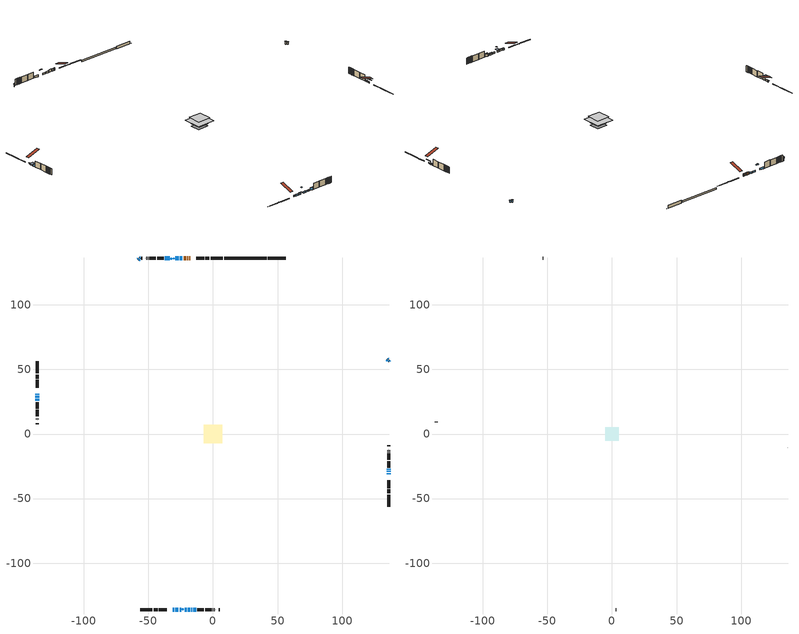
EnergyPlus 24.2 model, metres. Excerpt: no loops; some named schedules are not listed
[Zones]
conditioned space
 floor outside (Floor1 construction): -1.27,-1.27 -1.27,1.27 1.27,1.27 1.27,-1.27 z1.53
 floor adiabatic (Floor3 construction): -4.13,-4.13 -4.13,4.13 4.13,4.13 4.13,-4.13 z1.53
 floor adiabatic (AdiabaticFloorConstruction): -7.31,-7.31 -7.31,7.31 7.31,7.31 7.31,-7.31 z3.97
 floor foundation (Slab1 construction): -3.16,-3.16 -3.16,3.16 3.16,3.16 3.16,-3.16 z-0.76
 floor foundation (Slab2 construction): -4.39,-3.88 -4.39,3.88 4.39,3.88 4.39,-3.88 z-0.3
 wall outside (RimJoist1 construction): 7.64,136.25 -1.84,136.25 / -56.44,-136.25 -46.95,-136.25 / -136.25,56.44 -136.25,46.95 / 136.25,-56.44 136.25,-46.95 z1.53:1.83
 wall outside (RimJoist2 construction): -2.77,136.25 -5.91,136.25 / -46.03,-136.25 -42.89,-136.25 / -136.25,46.03 -136.25,42.89 / 136.25,-46.03 136.25,-42.89 z1.53:1.83
 wall outside (RimJoist3 construction): -6.84,136.25 -13.15,136.25 / -41.96,-136.25 -35.65,-136.25 / -136.25,41.96 -136.25,35.65 / 136.25,-41.96 136.25,-35.65 z1.53:1.83
 wall outside (AdiabaticWallConstruction 1): -17.72,136.25 -18.23,136.25 / -19.15,136.25 -19.97,136.25 / -20.89,136.25 -22.72,136.25 z1.53:3.56
 wall outside (AdiabaticWallConstruction): -136.25,31.08 -136.25,30.57 z1.53:2.35; -23.65,136.25 -25.55,136.25 / -26.48,136.25 -29.23,136.25 / -29.23,-136.25 -26.79,-136.25 / -25.87,-136.25 -24.65,-136.25 / -136.25,29.64 -136.25,28.11 / 136.25,-29.39 136.25,-28.47 / -21.93,-136.25 -20.4,-136.25 / -33.62,136.25 -37.28,136.25 / 136.25,-27.54 136.25,-26.97 z1.53:2.75; 136.25,56.44 135.93,56.76 / -56.44,136.25 -56.76,135.93 z1.53:3.06; 135.27,57.42 134.73,57.96 / -57.42,135.27 -57.96,134.73 z1.53:3.36; -31.08,-136.25 -30.16,-136.25 / 136.25,-31.08 136.25,-30.31 / -19.47,-136.25 -17.64,-136.25 / -16.72,-136.25 -16.1,-136.25 z1.53:2.45; -136.25,27.19 -136.25,25.66 z1.53:3.56; -15.18,-136.25 -13.04,-136.25 z1.53:3.51
 wall outside (Wall1 construction): -38.21,136.25 -43.26,136.25 / -12.11,-136.25 -7.06,-136.25 / -136.25,24.73 -136.25,19.68 / 136.25,-26.04 136.25,-20.99 z1.53:6.41
 wall outside (Wall2 construction): -44.19,136.25 -49.34,136.25 / -6.13,-136.25 -0.99,-136.25 / -136.25,18.75 -136.25,13.61 / 136.25,-20.06 136.25,-14.91 z1.53:6.41
 wall outside (Wall3 construction): -50.26,136.25 -50.38,136.25 / -0.06,-136.25 0.06,-136.25 / -136.25,12.68 -136.25,12.56 / 136.25,-13.99 136.25,-13.87 z1.53:6.41
 wall outside (Wall4 construction): -51.31,136.25 -51.5,136.25 / 0.98,-136.25 1.18,-136.25 / -136.25,11.63 -136.25,11.44 / 136.25,-12.94 136.25,-12.75 z1.53:6.41
 wall outside (Wall5 construction): -52.43,136.25 -52.48,136.25 / 2.1,-136.25 2.16,-136.25 / -136.25,10.51 -136.25,10.46 / 136.25,-11.82 136.25,-11.77 z1.53:6.41
 wall outside (Wall7 construction): -54.64,136.25 -55.51,136.25 / 4.32,-136.25 5.19,-136.25 / -136.25,8.3 -136.25,7.43 / 136.25,-9.61 136.25,-8.74 z1.53:6.41
 wall foundation (FoundationWall1 construction): 42.57,136.25,-0.76 42.57,136.25,1.53 55.05,136.25,1.53 55.05,136.25,-0.61 56.44,136.25,-0.61 56.44,136.25,-0.76
 wall foundation (FoundationWall2 construction): 41.64,136.25 8.57,136.25 z-0.3:0.9
 window (WindowConstruction 17): -136.25,31.08 -136.25,30.57 z1.53:2.34
 window (WindowConstruction 6): -23.65,136.25 -25.55,136.25 z1.53:2.75
 window (WindowConstruction 7): -26.48,136.25 -29.23,136.25 z1.53:2.75
 window (WindowConstruction 8): 136.25,56.44 135.93,56.76 z1.53:3.05
 window (WindowConstruction 9): 135.27,57.42 134.73,57.96 z1.53:3.36
 window (WindowConstruction 10): -56.44,136.25 -56.76,135.93 z1.53:3.05
 window (WindowConstruction 11): -57.42,135.27 -57.96,134.73 z1.53:3.36
 window (WindowConstruction 12): -31.08,-136.25 -30.16,-136.25 z1.53:2.44
 window (WindowConstruction 13): -29.23,-136.25 -26.79,-136.25 z1.53:2.75
 window (WindowConstruction): 136.25,-31.08 136.25,-30.31 z1.53:2.44
 window (WindowConstruction 14): -25.87,-136.25 -24.65,-136.25 z1.53:2.75
 window (WindowConstruction 15): -136.25,29.64 -136.25,28.11 z1.53:2.75
 window (WindowConstruction 16): -136.25,27.19 -136.25,25.66 z1.53:3.56
 window (WindowConstruction 18): 136.25,-29.39 136.25,-28.47 z1.53:2.75
 window (WindowConstruction 19): -21.93,-136.25 -20.4,-136.25 z1.53:2.75
 window (WindowConstruction 1): -33.62,136.25 -37.28,136.25 z1.53:2.75
 window (WindowConstruction 2): -19.47,-136.25 -17.64,-136.25 z1.53:2.44
 window (WindowConstruction 3): -16.72,-136.25 -16.11,-136.25 z1.53:2.44
 window (WindowConstruction 4): -15.18,-136.25 -13.04,-136.25 z1.53:3.51
 window (WindowConstruction 5): 136.25,-27.54 136.25,-26.97 z1.53:2.75
 door (Door): -17.72,136.25 -18.23,136.25 z1.53:3.56
 door (Door 1): -19.16,136.25 -19.96,136.25 z1.53:3.56
 door (Door 2): -20.89,136.25 -22.72,136.25 z1.53:3.56
 ceiling adiabatic (AdiabaticFloorConstruction): 7.31,-7.31 7.31,7.31 -7.31,7.31 -7.31,-7.31 z3.97
 roof outside (AdiabaticRoofConstruction): -22.85,-136.26,6.41 -22.85,-135.43,6.68 -23.72,-135.43,6.68 -23.72,-136.26,6.41; -30.9,136.26,6.41 -30.9,135.54,6.64 -30.15,135.54,6.64 -30.15,136.26,6.41; -32.69,136.26,6.41 -32.69,135.43,6.68 -31.83,135.43,6.68 -31.83,136.26,6.41
 skylight (SkylightConstruction): -22.86,-136.25,6.41 -22.86,-135.44,6.68 -23.72,-135.44,6.68 -23.72,-136.25,6.41
 skylight (SkylightConstruction 1): -30.9,136.25,6.41 -30.9,135.55,6.64 -30.16,135.55,6.64 -30.16,136.25,6.41
 skylight (SkylightConstruction 2): -32.69,136.25,6.41 -32.69,135.44,6.68 -31.83,135.44,6.68 -31.83,136.25,6.41
attic - vented
 floor to conditioned space (Floor2 construction Reversed): -5.29,-5.29 -5.29,5.29 5.29,5.29 5.29,-5.29 z6.41
 wall outside (Wall6 construction): -53.41,136.25 -53.71,136.25 / 3.09,-136.25 3.39,-136.25 / -136.25,9.53 -136.25,9.23 / 136.25,-10.84 136.25,-10.54 z1.53:6.41
 roof outside (Roof1 construction): -16.79,136.25,6.41 -16.79,125.95,9.84 -14.08,125.95,9.84 -14.08,136.25,6.41; -32.01,-136.25,6.41 -32.01,-125.95,9.84 -34.72,-125.95,9.84 -34.72,-136.25,6.41; -136.25,32.01,6.41 -125.95,32.01,9.84 -125.95,34.72,9.84 -136.25,34.72,6.41; 136.25,-32.01,6.41 125.95,-32.01,9.84 125.95,-34.72,9.84 136.25,-34.72,6.41
shading: -136.25,30.27 -136.25,31.38 -136.71,31.38 -136.71,30.27 z2.64; 135.72,56.97 136.47,56.23 136.68,56.44 135.93,57.18 z3.35; 134.52,58.17 135.49,57.21 135.7,57.42 134.73,58.38 z3.66; -56.97,135.72 -56.23,136.47 -56.44,136.68 -57.18,135.93 z3.35; -58.17,134.52 -57.21,135.49 -57.42,135.7 -58.38,134.73 z3.66; -29.86,-136.25 -31.38,-136.25 -31.38,-136.71 -29.86,-136.71 z2.74; -26.5,-136.25 -29.53,-136.25 -29.53,-136.71 -26.5,-136.71 z3.05; 136.25,-28.49 136.25,-32.91 136.71,-32.91 136.71,-28.49 z4.27; -24.04,-136.25 -26.48,-136.25 -26.48,-138.08 -24.04,-138.08 z3.36; -136.25,25.05 -136.25,27.79 -139.31,27.79 -139.31,25.05 z4.17; -17.35,-136.25 -19.77,-136.25 -19.77,-136.71 -17.35,-136.71 z2.74; -15.81,-136.25 -17.01,-136.25 -17.01,-136.71 -15.81,-136.71 z2.74; -12.74,-136.25 -15.48,-136.25 -15.48,-136.71 -12.74,-136.71 z3.81
[Building]
Building 1: Terrain=Suburbs
[Site:Location]
Vancouver Intl AP_BC: Latitude {deg}=49.19; Longitude {deg}=-123.18; Time Zone {hr}=-8; Elevation {m}=4; Keep Site Location Information=Yes
[Site:GroundTemperature:Shallow]
8.06451, 6.96315, 6.87495, 7.3976, 9.49575, 11.5841, 13.3946, 14.5416, 14.639, 13.7062, 11.9418, 9.91751
[Site:WaterMainsTemperature]
Calculation Method=Schedule; Temperature Schedule=mains temperature schedule
[Material] Roughness=Rough; Thermal Absorptance=0.9
Name | Thickness {m} | Conductivity {W/m-K} | Density {kg/m3} | Specific Heat {J/kg-K} | Solar Absorptance | Visible Absorptance
asphalt or fiberglass shingles | 0.00635 | 0.162714 | 1121.4 | 1465.45 | 0.4 | 0.4
asphalt or fiberglass shingles 1 | 0.00635 | 0.162714 | 1121.4 | 1465.45 | 0.7 | 0.7
ceiling loosefill ins | 0.254 | 0.0480833 | 16.02 | 1046.75 | 0.7 | 0.7
ceiling stud and cavity | 0.1397 | 0.14941 | 65.682 | 1177.47 | 0.7 | 0.7
concrete 4.0 in. | 0.1016 | 1.803125 | 2242.8 | 837.4 | 0.7 | 0.7
concrete 8.0 in. | 0.2032 | 1.803125 | 2242.8 | 837.4 | 0.7 | 0.7
door material | 0.04445 | 0.0451087 | 512.64 | 1214.23 | 0.7 | 0.7
door material 1 | 0.04445 | 0.188738 | 512.64 | 1214.23 | 0.7 | 0.7
exterior vertical ins | 0.0421978 | 0.029427 | 32.04 | 1214.23 | 0.7 | 0.7
exterior vertical ins 1 | 0.00139922 | 0.029427 | 32.04 | 1214.23 | 0.7 | 0.7
floor covering | 0.0127 | 0.0433444 | 54.468 | 1339.84 | 0.6 | 0.6
floor covering 1 | 0.0127 | 9.015625 | 54.468 | 1339.84 | 0.6 | 0.6
floor rigid ins | 0.051816 | 0.029427 | 32.04 | 1214.23 | 0.7 | 0.7
floor rigid ins 1; roof rigid ins; wall rigid ins | 0.512978 | 0.029427 | 32.04 | 1214.23 | 0.7 | 0.7
floor stud and cavity | 0.1397 | 0.089627 | 92.3553 | 1139.71 | 0.7 | 0.7
floor stud and cavity 1 | 0.0889 | 0.233522 | 50.32683 | 1063.81 | 0.7 | 0.7
floor stud and cavity 2 | 0.1397 | 1.75129 | 37.0049 | 1207.88 | 0.7 | 0.7
furniture material conditioned space 1 | 0.1524 | 0.115458 | 640.8 | 1214.23 | 0.6 | 0.6
gypsum board | 0.0127 | 0.160291 | 801 | 837.4 | 0.6 | 0.6
gypsum board 1 | 0.00254 | 0.160291 | 801 | 837.4 | 0.6 | 0.6
gypsum board 2 | 0.0127 | 0.160291 | 801 | 837.4 | 0.7 | 0.7
osb sheathing 0.5 in. | 0.0127 | 0.115458 | 512.64 | 1214.23 | 0.7 | 0.7
osb sheathing 0.75 in. | 0.01905 | 0.115458 | 512.64 | 1214.23 | 0.7 | 0.7
osb sheathing 2.0 in. | 0.0508 | 0.115458 | 512.64 | 1214.23 | 0.7 | 0.7
rim joist stud and cavity | 0.0508 | 0.0292424 | 125.044 | 1163.47 | 0.6 | 0.6
roof stud and cavity | 0.18415 | 1.78685 | 37.0049 | 1207.88 | 0.6 | 0.6
wall stud and cavity | 0.1397 | 0.0943382 | 139.0536 | 1170.24 | 0.7 | 0.7
wall stud and cavity 1 | 0.1397 | 0.0953587 | 139.0536 | 1170.24 | 0.7 | 0.7
wall stud and cavity 2 | 0.1397 | 0.12021 | 139.0536 | 1170.24 | 0.7 | 0.7
wall stud and cavity 3 | 0.1397 | 0.111431 | 139.0536 | 1170.24 | 0.7 | 0.7
wall stud and cavity 4 | 0.1397 | 0.14373 | 139.0536 | 1170.24 | 0.7 | 0.7
wall stud and cavity 5 | 0.0889 | 6.9971 | 50.32683 | 1063.81 | 0.6 | 0.6
wall stud and cavity 6 | 0.0889 | 0.49837 | 6.31874 | 1174.65 | 0.7 | 0.7
wall stud and cavity 7 | 0.0889 | 0.380278 | 52.3479 | 1209.89 | 0.7 | 0.7
wall stud and cavity 8 | 0.0889 | 0.391764 | 83.0341 | 1211.67 | 0.7 | 0.7
wood siding | 0.0254 | 0.102417 | 544.68 | 1172.36 | 0.4 | 0.4
wood siding 1 | 0.00254 | 0.102417 | 544.68 | 1172.36 | 0.4 | 0.4
wood siding 2; wood siding 3; wood siding 4 | 0.0254 | 0.102417 | 544.68 | 1172.36 | 0.7 | 0.7
[WindowMaterial:SimpleGlazingSystem]
Name | U-Factor {W/m2-K} | Solar Heat Gain Coefficient
SkylightMaterial | 3.47049 | 0.6933
SkylightMaterial 1 | 3.56112 | 0.6862
WindowMaterial | 4.681511 | 0.65
WindowMaterial 1 | 4.44815 | 0.67
WindowMaterial 10 | 3.96665 | 0.7
WindowMaterial 11 | 4.619053 | 0.66
WindowMaterial 12 | 4.32891 | 0.68
WindowMaterial 13 | 4.43054 | 0.64
WindowMaterial 14 | 5.33051 | 0.62
WindowMaterial 15 | 4.80302 | 0.65
WindowMaterial 2 | 4.33459 | 0.67
WindowMaterial 3 | 4.92339 | 0.64
WindowMaterial 4 | 4.13756 | 0.69
WindowMaterial 5 | 3.83719 | 0.68
WindowMaterial 6 | 3.67196 | 0.7
WindowMaterial 7 | 5.04263 | 0.63
WindowMaterial 8 | 4.28632 | 0.68
WindowMaterial 9 | 4.51855 | 0.66
[Construction]
AdiabaticFloorConstruction: floor stud and cavity 2, floor rigid ins 1, osb sheathing 0.75 in., floor covering
AdiabaticRoofConstruction: asphalt or fiberglass shingles 1, roof rigid ins, osb sheathing 0.75 in., roof stud and cavity
AdiabaticWallConstruction: wood siding 3, wall rigid ins, wall stud and cavity 7, gypsum board
AdiabaticWallConstruction 1: wood siding 4, wall rigid ins, wall stud and cavity 7, gypsum board
Door; Door 1: door material
Door 2: door material 1
Floor1 construction: floor stud and cavity, floor rigid ins, osb sheathing 0.75 in., floor covering
Floor2 construction Reversed: gypsum board, ceiling stud and cavity, ceiling loosefill ins
Floor3 construction: floor stud and cavity 1, floor covering 1
FoundationWall1 construction; FoundationWall2 construction: concrete 8.0 in., gypsum board 2
furniture construction conditioned space 1: furniture material conditioned space 1
PartitionWallConstruction: gypsum board, wall stud and cavity 8, gypsum board
RimJoist1 construction; RimJoist2 construction; RimJoist3 construction: wood siding 2, osb sheathing 2.0 in., rim joist stud and cavity
Roof1 construction: asphalt or fiberglass shingles
SkylightConstruction; SkylightConstruction 2: SkylightMaterial
SkylightConstruction 1: SkylightMaterial 1
Slab1 construction; Slab2 construction: concrete 4.0 in.
Wall1 construction: wood siding, osb sheathing 0.5 in., wall stud and cavity, gypsum board
Wall2 construction: wood siding, osb sheathing 0.5 in., wall stud and cavity 1, gypsum board
Wall3 construction: wood siding, osb sheathing 0.5 in., wall stud and cavity 2, gypsum board
Wall4 construction: wood siding, osb sheathing 0.5 in., wall stud and cavity 3, gypsum board
Wall5 construction: wood siding, osb sheathing 0.5 in., wall stud and cavity 4, gypsum board
Wall6 construction: wood siding 1, wall stud and cavity 5
Wall7 construction: wood siding 1, wall stud and cavity 6, gypsum board 1
WindowConstruction; WindowConstruction 5: WindowMaterial
WindowConstruction 1; WindowConstruction 14: WindowMaterial 1
WindowConstruction 10; WindowConstruction 8: WindowMaterial 7
WindowConstruction 11; WindowConstruction 9: WindowMaterial 8
WindowConstruction 12: WindowMaterial 9
WindowConstruction 13: WindowMaterial 10
WindowConstruction 15: WindowMaterial 11
WindowConstruction 16: WindowMaterial 12
WindowConstruction 17: WindowMaterial 13
WindowConstruction 18: WindowMaterial 14
WindowConstruction 19: WindowMaterial 15
WindowConstruction 2: WindowMaterial 2
WindowConstruction 3: WindowMaterial 3
WindowConstruction 4: WindowMaterial 4
WindowConstruction 6: WindowMaterial 5
WindowConstruction 7: WindowMaterial 6
[Zone] Multiplier=1; Part of Total Floor Area=Yes
Name | Volume {m3}
attic - vented | 64.0248
conditioned space | 778
[Space]
Name | Zone | Volume {m3}
attic - vented 1 | attic - vented | 64.0248
conditioned space 1 | conditioned space | 778
[ZoneInfiltration:EffectiveLeakageArea]
infil attic - vented 1: Zone or Space=attic - vented 1; Schedule=Always On Discrete; Effective Air Leakage Area {cm2}=4626.46; Stack Coefficient=0.00057796; Wind Coefficient=1.62431e-05
[ZoneMixing]
whole house fan mix: Zone or Space=attic - vented; Schedule=Always On Continuous; Design Flow Rate Calculation Method=Flow/Zone; Design Flow Rate {m3/s}=0; Source Zone or Space=conditioned space
[SurfaceProperty:ExposedFoundationPerimeter] Exposed Perimeter Calculation Method=TotalExposedPerimeter
Name | Total Exposed Perimeter {m}
Slab1 | 13.868
Slab2 | 33.071
[InternalMass] Zone or ZoneList=conditioned space; Space or SpaceList=conditioned space 1
Name | Construction | Surface Area {m2}
furniture mass conditioned space 1 | furniture construction conditioned space 1 | 158.668
partition wall mass | PartitionWallConstruction | 328.571
[Lights]
interior lighting: Zone or ZoneList or Space or SpaceList=conditioned space 1; Schedule=interior lighting schedule; Design Level Calculation Method=LightingLevel; Lighting Level {W}=343.2; Return Air Fraction=0; Fraction Radiant=0.6; Fraction Visible=0.2; Fraction Replaceable=1
[People]
occupants: Zone or ZoneList or Space or SpaceList=conditioned space 1; Number of People Schedule=occupants schedule; Number of People Calculation Method=People; Number of People=3; Fraction Radiant=0.314171; Sensible Heat Fraction=0.56303; Activity Level Schedule=occupants activity schedule; Carbon Dioxide Generation Rate {m3/s-W}=0; Enable ASHRAE 55 Comfort Warnings=No; Mean Radiant Temperature Calculation Type=EnclosureAveraged
[ElectricEquipment] Zone or ZoneList or Space or SpaceList=conditioned space 1; Design Level Calculation Method=EquipmentLevel
Name | Schedule | Design Level {W} | Fraction Latent | Fraction Radiant | Fraction Lost
clothes dryer | clothes dryer schedule | 140.772 | 0.015 | 0.081 | 0.85
clothes washer | clothes washer schedule | 32.1985 | 0.03 | 0.162 | 0.7
cooking range | cooking range schedule | 215.147 | 0.08 | 0.432 | 0.2
dishwasher | dishwasher schedule | 66.8632 | 0.3 | 0.18 | 0.4
fridge | fridge schedule | 72.9452 | 0 | 0.6 | 0
mech vent bath fan 0 | mech vent bath fan 0 schedule | 25.1 | 0 | 0 | 1
mech vent bath fan 1 | mech vent bath fan 1 schedule | 25.1 | 0 | 0 | 1
mech vent house fan | mech vent house fan schedule | 0 | 0 | 0 | 1
mech vent house fan cfis | mech vent house fan cfis schedule | 0 | 0 | 0 | 0
mech vent range fan 0 | mech vent range fan 0 schedule | 57 | 0 | 0 | 1
misc plug loads | misc plug loads schedule | 494.7 | 0.045 | 0.513 | 0.1
whole house fan | Always On Discrete | 0 | 0 | 0 | 1
[OtherEquipment] Zone or ZoneList or Space or SpaceList=conditioned space 1; Design Level Calculation Method=EquipmentLevel
Name | Fuel Type | Schedule | Design Level {W} | Fraction Latent | Fraction Radiant | Fraction Lost
clothes dryer 1 | Electricity | clothes dryer schedule | 0 | 0.015 | 0.081 | 0.85
cooking range 1 | Electricity | cooking range schedule | 0 | 0.08 | 0.432 | 0.2
general water use latent | None | general water use schedule | 62.594 | 1 | 0 | 0
general water use sensible | None | general water use schedule | -61.6891 | 0 | 0.6 | 0
mech vent house fan latent load | None | Always On Discrete | 0 | 1 | 0 | 0
mech vent house fan sensible load | None | Always On Discrete | 0 | 0 | 0 | 0
water heater energy adjustment1 | NaturalGas | Always On Discrete | 0.01 | 0 | 0 | 1
[ZoneInfiltration:DesignFlowRate] Zone or ZoneList or Space or SpaceList=conditioned space 1; Schedule=Always On Discrete; Design Flow Rate Calculation Method=Flow/Zone; Design Flow Rate {m3/s}=0
infil flow; natural vent flow; whole house fan flow
[Foundation:Kiva] Initial Indoor Air Temperature {C}=18; Wall Depth Below Slab {m}=0.2032; Custom Block X Position 1 {m}=0.2159; Custom Block Z Position 1 {m}=0
Name | Wall Height Above Grade {m} | Custom Block Material Name 1 | Custom Block Depth 1 {m}
Foundation Kiva 1 | 1.53 | exterior vertical ins | 2.28999
Foundation Kiva 2 | 0.899983 | exterior vertical ins 1 | 1.2
[Foundation:Kiva:Settings]
Soil Conductivity {W/m-K}=0.849921; Soil Density {kg/m3}=1842.3; Soil Specific Heat {J/kg-K}=418.7; Ground Solar Absorptivity=0.9; Ground Thermal Absorptivity=0.9; Ground Surface Roughness {m}=0.03; Far-Field Width {m}=40; Deep-Ground Boundary Condition=ZeroFlux; Deep-Ground Depth {m}=40; Minimum Cell Dimension {m}=0.2; Maximum Cell Growth Coefficient=3; Simulation Timestep=Timestep
[Exterior:Lights]
exterior lighting: Schedule=exterior lighting schedule; Design Level {W}=75.6
[Schedule:Constant]
Name | Hourly Value
Always On Continuous; mech vent house fan schedule; mech vent house fan cfis schedule; Always On Discrete | 1
occupants activity schedule | 117.228
fridge schedule | 0
[Schedule:Week:Daily]
interior lighting schedule Week Rule - Jan1-Jan27: interior lighting schedule day, interior lighting schedule day, interior lighting schedule day, interior lighting schedule day, interior lighting schedule day, interior lighting schedule day, interior lighting schedule day, interior lighting schedule default day, interior lighting schedule default day, interior lighting schedule default day, interior lighting schedule default day, interior lighting schedule default day
interior lighting schedule Week Rule - Jan28-Feb3: interior lighting schedule day, interior lighting schedule day, interior lighting schedule day, interior lighting schedule day, interior lighting schedule day 1, interior lighting schedule day 1, interior lighting schedule day 1, interior lighting schedule default day, interior lighting schedule default day, interior lighting schedule default day, interior lighting schedule default day, interior lighting schedule default day
interior lighting schedule Week Rule - Feb4-Feb24: interior lighting schedule day 1, interior lighting schedule day 1, interior lighting schedule day 1, interior lighting schedule day 1, interior lighting schedule day 1, interior lighting schedule day 1, interior lighting schedule day 1, interior lighting schedule default day, interior lighting schedule default day, interior lighting schedule default day, interior lighting schedule default day, interior lighting schedule default day
interior lighting schedule Week Rule - Feb25-Mar3: interior lighting schedule day 1, interior lighting schedule day 1, interior lighting schedule day 1, interior lighting schedule day 1, interior lighting schedule day 2, interior lighting schedule day 2, interior lighting schedule day 2, interior lighting schedule default day, interior lighting schedule default day, interior lighting schedule default day, interior lighting schedule default day, interior lighting schedule default day
interior lighting schedule Week Rule - Mar4-Mar31: interior lighting schedule day 2, interior lighting schedule day 2, interior lighting schedule day 2, interior lighting schedule day 2, interior lighting schedule day 2, interior lighting schedule day 2, interior lighting schedule day 2, interior lighting schedule default day, interior lighting schedule default day, interior lighting schedule default day, interior lighting schedule default day, interior lighting schedule default day
interior lighting schedule Week Rule - Apr1-Apr28: interior lighting schedule day 3, interior lighting schedule day 3, interior lighting schedule day 3, interior lighting schedule day 3, interior lighting schedule day 3, interior lighting schedule day 3, interior lighting schedule day 3, interior lighting schedule default day, interior lighting schedule default day, interior lighting schedule default day, interior lighting schedule default day, interior lighting schedule default day
interior lighting schedule Week Rule - Apr29-May5: interior lighting schedule day 3, interior lighting schedule day 3, interior lighting schedule day 4, interior lighting schedule day 4, interior lighting schedule day 4, interior lighting schedule day 4, interior lighting schedule day 4, interior lighting schedule default day, interior lighting schedule default day, interior lighting schedule default day, interior lighting schedule default day, interior lighting schedule default day
interior lighting schedule Week Rule - May6-May26: interior lighting schedule day 4, interior lighting schedule day 4, interior lighting schedule day 4, interior lighting schedule day 4, interior lighting schedule day 4, interior lighting schedule day 4, interior lighting schedule day 4, interior lighting schedule default day, interior lighting schedule default day, interior lighting schedule default day, interior lighting schedule default day, interior lighting schedule default day
interior lighting schedule Week Rule - May27-Jun2: interior lighting schedule day 4, interior lighting schedule day 4, interior lighting schedule day 4, interior lighting schedule day 4, interior lighting schedule day 4, interior lighting schedule day 5, interior lighting schedule day 5, interior lighting schedule default day, interior lighting schedule default day, interior lighting schedule default day, interior lighting schedule default day, interior lighting schedule default day
interior lighting schedule Week Rule - Jun3-Jun30: interior lighting schedule day 5, interior lighting schedule day 5, interior lighting schedule day 5, interior lighting schedule day 5, interior lighting schedule day 5, interior lighting schedule day 5, interior lighting schedule day 5, interior lighting schedule default day, interior lighting schedule default day, interior lighting schedule default day, interior lighting schedule default day, interior lighting schedule default day
interior lighting schedule Week Rule - Jul1-Jul28: interior lighting schedule day 6, interior lighting schedule day 6, interior lighting schedule day 6, interior lighting schedule day 6, interior lighting schedule day 6, interior lighting schedule day 6, interior lighting schedule day 6, interior lighting schedule default day, interior lighting schedule default day, interior lighting schedule default day, interior lighting schedule default day, interior lighting schedule default day
interior lighting schedule Week Rule - Jul29-Aug4: interior lighting schedule day 6, interior lighting schedule day 6, interior lighting schedule day 6, interior lighting schedule day 7, interior lighting schedule day 7, interior lighting schedule day 7, interior lighting schedule day 7, interior lighting schedule default day, interior lighting schedule default day, interior lighting schedule default day, interior lighting schedule default day, interior lighting schedule default day
interior lighting schedule Week Rule - Aug5-Aug25: interior lighting schedule day 7, interior lighting schedule day 7, interior lighting schedule day 7, interior lighting schedule day 7, interior lighting schedule day 7, interior lighting schedule day 7, interior lighting schedule day 7, interior lighting schedule default day, interior lighting schedule default day, interior lighting schedule default day, interior lighting schedule default day, interior lighting schedule default day
interior lighting schedule Week Rule - Aug26-Sep1: interior lighting schedule day 7, interior lighting schedule day 7, interior lighting schedule day 7, interior lighting schedule day 7, interior lighting schedule day 7, interior lighting schedule day 7, interior lighting schedule day 8, interior lighting schedule default day, interior lighting schedule default day, interior lighting schedule default day, interior lighting schedule default day, interior lighting schedule default day
interior lighting schedule Week Rule - Sep2-Sep29: interior lighting schedule day 8, interior lighting schedule day 8, interior lighting schedule day 8, interior lighting schedule day 8, interior lighting schedule day 8, interior lighting schedule day 8, interior lighting schedule day 8, interior lighting schedule default day, interior lighting schedule default day, interior lighting schedule default day, interior lighting schedule default day, interior lighting schedule default day
interior lighting schedule Week Rule - Sep30-Oct6: interior lighting schedule day 8, interior lighting schedule day 9, interior lighting schedule day 9, interior lighting schedule day 9, interior lighting schedule day 9, interior lighting schedule day 9, interior lighting schedule day 9, interior lighting schedule default day, interior lighting schedule default day, interior lighting schedule default day, interior lighting schedule default day, interior lighting schedule default day
interior lighting schedule Week Rule - Oct7-Oct27: interior lighting schedule day 9, interior lighting schedule day 9, interior lighting schedule day 9, interior lighting schedule day 9, interior lighting schedule day 9, interior lighting schedule day 9, interior lighting schedule day 9, interior lighting schedule default day, interior lighting schedule default day, interior lighting schedule default day, interior lighting schedule default day, interior lighting schedule default day
interior lighting schedule Week Rule - Oct28-Nov3: interior lighting schedule day 9, interior lighting schedule day 9, interior lighting schedule day 9, interior lighting schedule day 9, interior lighting schedule day 10, interior lighting schedule day 10, interior lighting schedule day 10, interior lighting schedule default day, interior lighting schedule default day, interior lighting schedule default day, interior lighting schedule default day, interior lighting schedule default day
interior lighting schedule Week Rule - Nov4-Nov24: interior lighting schedule day 10, interior lighting schedule day 10, interior lighting schedule day 10, interior lighting schedule day 10, interior lighting schedule day 10, interior lighting schedule day 10, interior lighting schedule day 10, interior lighting schedule default day, interior lighting schedule default day, interior lighting schedule default day, interior lighting schedule default day, interior lighting schedule default day
interior lighting schedule Week Rule - Nov25-Dec1: interior lighting schedule day 10, interior lighting schedule day 10, interior lighting schedule day 10, interior lighting schedule day 10, interior lighting schedule day 10, interior lighting schedule day 10, interior lighting schedule day 11, interior lighting schedule default day, interior lighting schedule default day, interior lighting schedule default day, interior lighting schedule default day, interior lighting schedule default day
interior lighting schedule Week Rule - Dec2-Dec31: interior lighting schedule day 11, interior lighting schedule day 11, interior lighting schedule day 11, interior lighting schedule day 11, interior lighting schedule day 11, interior lighting schedule day 11, interior lighting schedule day 11, interior lighting schedule default day, interior lighting schedule default day, interior lighting schedule default day, interior lighting schedule default day, interior lighting schedule default day
occupants schedule Week Rule - Jan1-Dec31: occupants schedule day, occupants schedule day, occupants schedule day, occupants schedule day, occupants schedule day, occupants schedule day, occupants schedule day, occupants schedule default day, occupants schedule default day, occupants schedule default day, occupants schedule default day, occupants schedule default day
clothes dryer schedule Week Rule - Jan1-Dec31: clothes dryer schedule day, clothes dryer schedule day, clothes dryer schedule day, clothes dryer schedule day, clothes dryer schedule day, clothes dryer schedule day, clothes dryer schedule day, clothes dryer schedule default day, clothes dryer schedule default day, clothes dryer schedule default day, clothes dryer schedule default day, clothes dryer schedule default day
clothes washer schedule Week Rule - Jan1-Dec31: clothes washer schedule day, clothes washer schedule day, clothes washer schedule day, clothes washer schedule day, clothes washer schedule day, clothes washer schedule day, clothes washer schedule day, clothes washer schedule default day, clothes washer schedule default day, clothes washer schedule default day, clothes washer schedule default day, clothes washer schedule default day
cooking range schedule Week Rule - Jan1-Dec31: cooking range schedule day, cooking range schedule day, cooking range schedule day, cooking range schedule day, cooking range schedule day, cooking range schedule day, cooking range schedule day, cooking range schedule default day, cooking range schedule default day, cooking range schedule default day, cooking range schedule default day, cooking range schedule default day
dishwasher schedule Week Rule - Jan1-Dec31: dishwasher schedule day, dishwasher schedule day, dishwasher schedule day, dishwasher schedule day, dishwasher schedule day, dishwasher schedule day, dishwasher schedule day, dishwasher schedule default day, dishwasher schedule default day, dishwasher schedule default day, dishwasher schedule default day, dishwasher schedule default day
mech vent bath fan 0 schedule Week Rule - Jan1-Dec31: mech vent bath fan 0 schedule day, mech vent bath fan 0 schedule day, mech vent bath fan 0 schedule day, mech vent bath fan 0 schedule day, mech vent bath fan 0 schedule day, mech vent bath fan 0 schedule day, mech vent bath fan 0 schedule day, mech vent bath fan 0 schedule default day, mech vent bath fan 0 schedule default day, mech vent bath fan 0 schedule default day, mech vent bath fan 0 schedule default day, mech vent bath fan 0 schedule default day
mech vent bath fan 1 schedule Week Rule - Jan1-Dec31: mech vent bath fan 1 schedule day, mech vent bath fan 1 schedule day, mech vent bath fan 1 schedule day, mech vent bath fan 1 schedule day, mech vent bath fan 1 schedule day, mech vent bath fan 1 schedule day, mech vent bath fan 1 schedule day, mech vent bath fan 1 schedule default day, mech vent bath fan 1 schedule default day, mech vent bath fan 1 schedule default day, mech vent bath fan 1 schedule default day, mech vent bath fan 1 schedule default day
mech vent range fan 0 schedule Week Rule - Jan1-Dec31: mech vent range fan 0 schedule day, mech vent range fan 0 schedule day, mech vent range fan 0 schedule day, mech vent range fan 0 schedule day, mech vent range fan 0 schedule day, mech vent range fan 0 schedule day, mech vent range fan 0 schedule day, mech vent range fan 0 schedule default day, mech vent range fan 0 schedule default day, mech vent range fan 0 schedule default day, mech vent range fan 0 schedule default day, mech vent range fan 0 schedule default day
[Schedule:Year]
interior lighting schedule: interior lighting schedule Week Rule - Jan1-Jan27, 1, 1, 1, 27, interior lighting schedule Week Rule - Jan28-Feb3, 1, 28, 2, 3, interior lighting schedule Week Rule - Feb4-Feb24, 2, 4, 2, 24, interior lighting schedule Week Rule - Feb25-Mar3, 2, 25, 3, 3, interior lighting schedule Week Rule - Mar4-Mar31, 3, 4, 3, 31, interior lighting schedule Week Rule - Apr1-Apr28, 4, 1, 4, 28, interior lighting schedule Week Rule - Apr29-May5, 4, 29, 5, 5, interior lighting schedule Week Rule - May6-May26, 5, 6, 5, 26, interior lighting schedule Week Rule - May27-Jun2, 5, 27, 6, 2, interior lighting schedule Week Rule - Jun3-Jun30, 6, 3, 6, 30, interior lighting schedule Week Rule - Jul1-Jul28, 7, 1, 7, 28, interior lighting schedule Week Rule - Jul29-Aug4, 7, 29, 8, 4, interior lighting schedule Week Rule - Aug5-Aug25, 8, 5, 8, 25, interior lighting schedule Week Rule - Aug26-Sep1, 8, 26, 9, 1, interior lighting schedule Week Rule - Sep2-Sep29, 9, 2, 9, 29, interior lighting schedule Week Rule - Sep30-Oct6, 9, 30, 10, 6, interior lighting schedule Week Rule - Oct7-Oct27, 10, 7, 10, 27, interior lighting schedule Week Rule - Oct28-Nov3, 10, 28, 11, 3, interior lighting schedule Week Rule - Nov4-Nov24, 11, 4, 11, 24, interior lighting schedule Week Rule - Nov25-Dec1, 11, 25, 12, 1, interior lighting schedule Week Rule - Dec2-Dec31, 12, 2, 12, 31
occupants schedule: occupants schedule Week Rule - Jan1-Dec31, 1, 1, 12, 31
clothes dryer schedule: clothes dryer schedule Week Rule - Jan1-Dec31, 1, 1, 12, 31
clothes washer schedule: clothes washer schedule Week Rule - Jan1-Dec31, 1, 1, 12, 31
cooking range schedule: cooking range schedule Week Rule - Jan1-Dec31, 1, 1, 12, 31
dishwasher schedule: dishwasher schedule Week Rule - Jan1-Dec31, 1, 1, 12, 31
mech vent bath fan 0 schedule: mech vent bath fan 0 schedule Week Rule - Jan1-Dec31, 1, 1, 12, 31
mech vent bath fan 1 schedule: mech vent bath fan 1 schedule Week Rule - Jan1-Dec31, 1, 1, 12, 31
mech vent range fan 0 schedule: mech vent range fan 0 schedule Week Rule - Jan1-Dec31, 1, 1, 12, 31
misc plug loads schedule: misc plug loads schedule Week Rule - Jan1-Dec31, 1, 1, 12, 31
general water use schedule: general water use schedule Week Rule - Jan1-Dec31, 1, 1, 12, 31
exterior lighting schedule: exterior lighting schedule Week Rule - Jan1-Jan27, 1, 1, 1, 27, exterior lighting schedule Week Rule - Jan28-Feb3, 1, 28, 2, 3, exterior lighting schedule Week Rule - Feb4-Feb24, 2, 4, 2, 24, exterior lighting schedule Week Rule - Feb25-Mar3, 2, 25, 3, 3, exterior lighting schedule Week Rule - Mar4-Mar31, 3, 4, 3, 31, exterior lighting schedule Week Rule - Apr1-Apr28, 4, 1, 4, 28, exterior lighting schedule Week Rule - Apr29-May5, 4, 29, 5, 5, exterior lighting schedule Week Rule - May6-May26, 5, 6, 5, 26, exterior lighting schedule Week Rule - May27-Jun2, 5, 27, 6, 2, exterior lighting schedule Week Rule - Jun3-Jun30, 6, 3, 6, 30, exterior lighting schedule Week Rule - Jul1-Jul28, 7, 1, 7, 28, exterior lighting schedule Week Rule - Jul29-Aug4, 7, 29, 8, 4, exterior lighting schedule Week Rule - Aug5-Aug25, 8, 5, 8, 25, exterior lighting schedule Week Rule - Aug26-Sep1, 8, 26, 9, 1, exterior lighting schedule Week Rule - Sep2-Sep29, 9, 2, 9, 29, exterior lighting schedule Week Rule - Sep30-Oct6, 9, 30, 10, 6, exterior lighting schedule Week Rule - Oct7-Oct27, 10, 7, 10, 27, exterior lighting schedule Week Rule - Oct28-Nov3, 10, 28, 11, 3, exterior lighting schedule Week Rule - Nov4-Nov24, 11, 4, 11, 24, exterior lighting schedule Week Rule - Nov25-Dec1, 11, 25, 12, 1, exterior lighting schedule Week Rule - Dec2-Dec31, 12, 2, 12, 31
[Schedule:Compact]
mains temperature schedule: Through: 01/01, For: AllDays, Until: 24:00, 11.375, Through: 01/02, For: AllDays, Until: 24:00, 11.3367, Through: 01/03, For: AllDays, Until: 24:00, 11.2994, Through: 01/04, For: AllDays, Until: 24:00, 11.2628, Through: 01/05, For: AllDays, Until: 24:00, 11.2267, Through: 01/06, For: AllDays, Until: 24:00, 11.1917, Through: 01/07, For: AllDays, Until: 24:00, 11.1578, Through: 01/08, For: AllDays, Until: 24:00, 11.1244, Through: 01/09, For: AllDays, Until: 24:00, 11.0917, Through: 01/10, For: AllDays, Until: 24:00, 11.06, Through: 01/11, For: AllDays, Until: 24:00, 11.0289, Through: 01/12, For: AllDays, Until: 24:00, 10.9989, Through: 01/13, For: AllDays, Until: 24:00, 10.97, Through: 01/14, For: AllDays, Until: 24:00, 10.9417, Through: 01/15, For: AllDays, Until: 24:00, 10.9139, Through: 01/16, For: AllDays, Until: 24:00, 10.8878, Through: 01/17, For: AllDays, Until: 24:00, 10.8622, Through: 01/18, For: AllDays, Until: 24:00, 10.8372, Through: 01/19, For: AllDays, Until: 24:00, 10.8133, Through: 01/20, For: AllDays, Until: 24:00, 10.7906, Through: 01/21, For: AllDays, Until: 24:00, 10.7683, Through: 01/22, For: AllDays, Until: 24:00, 10.7478, Through: 01/23, For: AllDays, Until: 24:00, 10.7272, Through: 01/24, For: AllDays, Until: 24:00, 10.7083, Through: 01/25, For: AllDays, Until: 24:00, 10.69, Through: 01/26, For: AllDays, Until: 24:00, 10.6728, Through: 01/27, For: AllDays, Until: 24:00, 10.6567, Through: 01/28, For: AllDays, Until: 24:00, 10.6411, Through: 01/29, For: AllDays, Until: 24:00, 10.6267, Through: 01/30, For: AllDays, Until: 24:00, 10.6133, Through: 01/31, For: AllDays, Until: 24:00, 10.6011, Through: 02/01, For: AllDays, Until: 24:00, 10.59, Through: 02/02, For: AllDays, Until: 24:00, 10.5794, Through: 02/03, For: AllDays, Until: 24:00, 10.57, Through: 02/04, For: AllDays, Until: 24:00, 10.5617, Through: 02/05, For: AllDays, Until: 24:00, 10.5539, Through: 02/06, For: AllDays, Until: 24:00, 10.5478, Through: 02/07, For: AllDays, Until: 24:00, 10.5422, Through: 02/08, For: AllDays, Until: 24:00, 10.5378, Through: 02/09, For: AllDays, Until: 24:00, 10.5339, Through: 02/10, For: AllDays, Until: 24:00, 10.5317, Through: 02/11, For: AllDays, Until: 24:00, 10.53, Through: 02/12, For: AllDays, Until: 24:00, 10.53, Through: 02/13, For: AllDays, Until: 24:00, 10.5306, Through: 02/14, For: AllDays, Until: 24:00, 10.5317, Through: 02/15, For: AllDays, Until: 24:00, 10.5344, Through: 02/16, For: AllDays, Until: 24:00, 10.5378, Through: 02/17, For: AllDays, Until: 24:00, 10.5428, Through: 02/18, For: AllDays, Until: 24:00, 10.5483, Through: 02/19, For: AllDays, Until: 24:00, 10.5544, Through: 02/20, For: AllDays, Until: 24:00, 10.5622, Through: 02/21, For: AllDays, Until: 24:00, 10.5706, Through: 02/22, For: AllDays, Until: 24:00, 10.5806, Through: 02/23, For: AllDays, Until: 24:00, 10.5911, Through: 02/24, For: AllDays, Until: 24:00, 10.6022, Through: 02/25, For: AllDays, Until: 24:00, 10.615, Through: 02/26, For: AllDays, Until: 24:00, 10.6283, Through: 02/27, For: AllDays, Until: 24:00, 10.6428, Through: 02/28, For: AllDays, Until: 24:00, 10.6583, Through: 03/01, For: AllDays, Until: 24:00, 10.6744, Through: 03/02, For: AllDays, Until: 24:00, 10.6917, Through: 03/03, For: AllDays, Until: 24:00, 10.71, Through: 03/04, For: AllDays, Until: 24:00, 10.7294, Through: 03/05, For: AllDays, Until: 24:00, 10.7494, Through: 03/06, For: AllDays, Until: 24:00, 10.7706, Through: 03/07, For: AllDays, Until: 24:00, 10.7928, Through: 03/08, For: AllDays, Until: 24:00, 10.8161, Through: 03/09, For: AllDays, Until: 24:00, 10.84, Through: 03/10, For: AllDays, Until: 24:00, 10.8644, Through: 03/11, For: AllDays, Until: 24:00, 10.8906, Through: 03/12, For: AllDays, Until: 24:00, 10.9167, Through: 03/13, For: AllDays, Until: 24:00, 10.9444, Through: 03/14, For: AllDays, Until: 24:00, 10.9728, Through: 03/15, For: AllDays, Until: 24:00, 11.0022, Through: 03/16, For: AllDays, Until: 24:00, 11.0322, Through: 03/17, For: AllDays, Until: 24:00, 11.0633, Through: 03/18, For: AllDays, Until: 24:00, 11.095, Through: 03/19, For: AllDays, Until: 24:00, 11.1278, Through: 03/20, For: AllDays, Until: 24:00, 11.1611, Through: 03/21, For: AllDays, Until: 24:00, 11.1956, Through: 03/22, For: AllDays, Until: 24:00, 11.2306, Through: 03/23, For: AllDays, Until: 24:00, 11.2667, Through: 03/24, For: AllDays, Until: 24:00, 11.3033, Through: 03/25, For: AllDays, Until: 24:00, 11.3406, Through: 03/26, For: AllDays, Until: 24:00, 11.3789, Through: 03/27, For: AllDays, Until: 24:00, 11.4178, Through: 03/28, For: AllDays, Until: 24:00, 11.4572, Through: 03/29, For: AllDays, Until: 24:00, 11.4978, Through: 03/30, For: AllDays, Until: 24:00, 11.5389, Through: 03/31, For: AllDays, Until: 24:00, 11.5811, Through: 04/01, For: AllDays, Until: 24:00, 11.6233, Through: 04/02, For: AllDays, Until: 24:00, 11.6667, Through: 04/03, For: AllDays, Until: 24:00, 11.7106, Through: 04/04, For: AllDays, Until: 24:00, 11.755, Through: 04/05, For: AllDays, Until: 24:00, 11.8006, Through: 04/06, For: AllDays, Until: 24:00, 11.8461, Through: 04/07, For: AllDays, Until: 24:00, 11.8928, Through: 04/08, For: AllDays, Until: 24:00, 11.9394, Through: 04/09, For: AllDays, Until: 24:00, 11.9872, Through: 04/10, For: AllDays, Until: 24:00, 12.0356, Through: 04/11, For: AllDays, Until: 24:00, 12.0844, Through: 04/12, For: AllDays, Until: 24:00, 12.1333, Through: 04/13, For: AllDays, Until: 24:00, 12.1833, Through: 04/14, For: AllDays, Until: 24:00, 12.2339, Through: 04/15, For: AllDays, Until: 24:00, 12.2844, Through: 04/16, For: AllDays, Until: 24:00, 12.3361, Through: 04/17, For: AllDays, Until: 24:00, 12.3878, Through: 04/18, For: AllDays, Until: 24:00, 12.44, Through: 04/19, For: AllDays, Until: 24:00, 12.4928, Through: 04/20, For: AllDays, Until: 24:00, 12.5456, Through: 04/21, For: AllDays, Until: 24:00, 12.5994, Through: 04/22, For: AllDays, Until: 24:00, 12.6533, Through: 04/23, For: AllDays, Until: 24:00, 12.7072, Through: 04/24, For: AllDays, Until: 24:00, 12.7622, Through: 04/25, For: AllDays, Until: 24:00, 12.8172, Through: 04/26, For: AllDays, Until: 24:00, 12.8722, Through: 04/27, For: AllDays, Until: 24:00, 12.9278, Through: 04/28, For: AllDays, Until: 24:00, 12.9839, Through: 04/29, For: AllDays, Until: 24:00, 13.04, Through: 04/30, For: AllDays, Until: 24:00, 13.0961, Through: 05/01, For: AllDays, Until: 24:00, 13.1533, Through: 05/02, For: AllDays, Until: 24:00, 13.21, Through: 05/03, For: AllDays, Until: 24:00, 13.2672, Through: 05/04, For: AllDays, Until: 24:00, 13.3244, Through: 05/05, For: AllDays, Until: 24:00, 13.3817, Through: 05/06, For: AllDays, Until: 24:00, 13.4394, Through: 05/07, For: AllDays, Until: 24:00, 13.4972, Through: 05/08, For: AllDays, Until: 24:00, 13.555, Through: 05/09, For: AllDays, Until: 24:00, 13.6133, Through: 05/10, For: AllDays, Until: 24:00, 13.6711, Through: 05/11, For: AllDays, Until: 24:00, 13.7294, Through: 05/12, For: AllDays, Until: 24:00, 13.7878, Through: 05/13, For: AllDays, Until: 24:00, 13.8461, Through: 05/14, For: AllDays, Until: 24:00, 13.9044, Through: 05/15, For: AllDays, Until: 24:00, 13.9628, Through: 05/16, For: AllDays, Until: 24:00, 14.0211, Through: 05/17, For: AllDays, Until: 24:00, 14.0789, Through: 05/18, For: AllDays, Until: 24:00, 14.1372, Through: 05/19, For: AllDays, Until: 24:00, 14.1956, Through: 05/20, For: AllDays, Until: 24:00, 14.2533, Through: 05/21, For: AllDays, Until: 24:00, 14.3117, Through: 05/22, For: AllDays, Until: 24:00, 14.3694, Through: 05/23, For: AllDays, Until: 24:00, 14.4272, Through: 05/24, For: AllDays, Until: 24:00, 14.4844, Through: 05/25, For: AllDays, Until: 24:00, 14.5422, Through: 05/26, For: AllDays, Until: 24:00, 14.5994, Through: 05/27, For: AllDays, Until: 24:00, 14.6561, Through: 05/28, For: AllDays, Until: 24:00, 14.7128, Through: 05/29, For: AllDays, Until: 24:00, 14.7694, Through: 05/30, For: AllDays, Until: 24:00, 14.8261, Through: 05/31, For: AllDays, Until: 24:00, 14.8817, Through: 06/01, For: AllDays, Until: 24:00, 14.9378, Through: 06/02, For: AllDays, Until: 24:00, 14.9933, Through: 06/03, For: AllDays, Until: 24:00, 15.0483, Through: 06/04, For: AllDays, Until: 24:00, 15.1028, Through: 06/05, For: AllDays, Until: 24:00, 15.1572, Through: 06/06, For: AllDays, Until: 24:00, 15.2117, Through: 06/07, For: AllDays, Until: 24:00, 15.265, Through: 06/08, For: AllDays, Until: 24:00, 15.3183, Through: 06/09, For: AllDays, Until: 24:00, 15.3711, Through: 06/10, For: AllDays, Until: 24:00, 15.4239, Through: 06/11, For: AllDays, Until: 24:00, 15.4756, Through: 06/12, For: AllDays, Until: 24:00, 15.5272, Through: 06/13, For: AllDays, Until: 24:00, 15.5783, Through: 06/14, For: AllDays, Until: 24:00, 15.6289, Through: 06/15, For: AllDays, Until: 24:00, 15.6789, Through: 06/16, For: AllDays, Until: 24:00, 15.7283, Through: 06/17, For: AllDays, Until: 24:00, 15.7772, Through: 06/18, For: AllDays, Until: 24:00, 15.8261, Through: 06/19, For: AllDays, Until: 24:00, 15.8739, Through: 06/20, For: AllDays, Until: 24:00, 15.9211, Through: 06/21, For: AllDays, Until: 24:00, 15.9678, Through: 06/22, For: AllDays, Until: 24:00, 16.0139, Through: 06/23, For: AllDays, Until: 24:00, 16.0594, Through: 06/24, For: AllDays, Until: 24:00, 16.1044, Through: 06/25, For: AllDays, Until: 24:00, 16.1483, Through: 06/26, For: AllDays, Until: 24:00, 16.1922, Through: 06/27, For: AllDays, Until: 24:00, 16.235, Through: 06/28, For: AllDays, Until: 24:00, 16.2772, Through: 06/29, For: AllDays, Until: 24:00, 16.3183, Through: 06/30, For: AllDays, Until: 24:00, 16.3594, Through: 07/01, For: AllDays, Until: 24:00, 16.3994, Through: 07/02, For: AllDays, Until: 24:00, 16.4389, Through: 07/03, For: AllDays, Until: 24:00, 16.4772, Through: 07/04, For: AllDays, Until: 24:00, 16.515, Through: 07/05, For: AllDays, Until: 24:00, 16.5522, Through: 07/06, For: AllDays, Until: 24:00, 16.5883, Through: 07/07, For: AllDays, Until: 24:00, 16.6239, Through: 07/08, For: AllDays, Until: 24:00, 16.6583, Through: 07/09, For: AllDays, Until: 24:00, 16.6922, Through: 07/10, For: AllDays, Until: 24:00, 16.7256, Through: 07/11, For: AllDays, Until: 24:00, 16.7578, Through: 07/12, For: AllDays, Until: 24:00, 16.7889, Through: 07/13, For: AllDays, Until: 24:00, 16.8194, Through: 07/14, For: AllDays, Until: 24:00, 16.8489, Through: 07/15, For: AllDays, Until: 24:00, 16.8778, Through: 07/16, For: AllDays, Until: 24:00, 16.9056, Through: 07/17, For: AllDays, Until: 24:00, 16.9328, Through: 07/18, For: AllDays, Until: 24:00, 16.9589, Through: 07/19, For: AllDays, Until: 24:00, 16.9839, Through: 07/20, For: AllDays, Until: 24:00, 17.0083, Through: 07/21, For: AllDays, Until: 24:00, 17.0317, Through: 07/22, For: AllDays, Until: 24:00, 17.0544, Through: 07/23, For: AllDays, Until: 24:00, 17.0761, Through: 07/24, For: AllDays, Until: 24:00, 17.0967, Through: 07/25, For: AllDays, Until: 24:00, 17.1161, Through: 07/26, For: AllDays, Until: 24:00, 17.135, Through: 07/27, For: AllDays, Until: 24:00, 17.1528, Through: 07/28, For: AllDays, Until: 24:00, 17.1694, Through: 07/29, For: AllDays, Until: 24:00, 17.1856, Through: 07/30, For: AllDays, Until: 24:00, 17.2, Through: 07/31, For: AllDays, Until: 24:00, 17.2144, Through: 08/01, For: AllDays, Until: 24:00, 17.2272, Through: 08/02, For: AllDays, Until: 24:00, 17.2389, Through: 08/03, For: AllDays, Until: 24:00, 17.25, Through: 08/04, For: AllDays, Until: 24:00, 17.26, Through: 08/05, For: AllDays, Until: 24:00, 17.2689, Through: 08/06, For: AllDays, Until: 24:00, 17.2772, Through: 08/07, For: AllDays, Until: 24:00, 17.2839, Through: 08/08, For: AllDays, Until: 24:00, 17.29, Through: 08/09, For: AllDays, Until: 24:00, 17.295, Through: 08/10, For: AllDays, Until: 24:00, 17.2989, Through: 08/11, For: AllDays, Until: 24:00, 17.3022, Through: 08/12, For: AllDays, Until: 24:00, 17.3039, Through: 08/13, For: AllDays, Until: 24:00, 17.305, Through: 08/14, For: AllDays, Until: 24:00, 17.305, Through: 08/15, For: AllDays, Until: 24:00, 17.3039, Through: 08/16, For: AllDays, Until: 24:00, 17.3022, Through: 08/17, For: AllDays, Until: 24:00, 17.2989, Through: 08/18, For: AllDays, Until: 24:00, 17.295, Through: 08/19, For: AllDays, Until: 24:00, 17.29, Through: 08/20, For: AllDays, Until: 24:00, 17.2839, Through: 08/21, For: AllDays, Until: 24:00, 17.2772, Through: 08/22, For: AllDays, Until: 24:00, 17.2689, Through: 08/23, For: AllDays, Until: 24:00, 17.26, Through: 08/24, For: AllDays, Until: 24:00, 17.25, Through: 08/25, For: AllDays, Until: 24:00, 17.2394, Through: 08/26, For: AllDays, Until: 24:00, 17.2272, Through: 08/27, For: AllDays, Until: 24:00, 17.2144, Through: 08/28, For: AllDays, Until: 24:00, 17.2006, Through: 08/29, For: AllDays, Until: 24:00, 17.1856, Through: 08/30, For: AllDays, Until: 24:00, 17.1694, Through: 08/31, For: AllDays, Until: 24:00, 17.1528, Through: 09/01, For: AllDays, Until: 24:00, 17.135, Through: 09/02, For: AllDays, Until: 24:00, 17.1161, Through: 09/03, For: AllDays, Until: 24:00, 17.0967, Through: 09/04, For: AllDays, Until: 24:00, 17.0761, Through: 09/05, For: AllDays, Until: 24:00, 17.0544, Through: 09/06, For: AllDays, Until: 24:00, 17.0322, Through: 09/07, For: AllDays, Until: 24:00, 17.0089, Through: 09/08, For: AllDays, Until: 24:00, 16.9844, Through: 09/09, For: AllDays, Until: 24:00, 16.9589, Through: 09/10, For: AllDays, Until: 24:00, 16.9328, Through: 09/11, For: AllDays, Until: 24:00, 16.9061, Through: 09/12, For: AllDays, Until: 24:00, 16.8783, Through: 09/13, For: AllDays, Until: 24:00, 16.8494, Through: 09/14, For: AllDays, Until: 24:00, 16.8194, Through: 09/15, For: AllDays, Until: 24:00, 16.7894, Through: 09/16, For: AllDays, Until: 24:00, 16.7578, Through: 09/17, For: AllDays, Until: 24:00, 16.7256, Through: 09/18, For: AllDays, Until: 24:00, 16.6928, Through: 09/19, For: AllDays, Until: 24:00, 16.6589, Through: 09/20, For: AllDays, Until: 24:00, 16.6239, Through: 09/21, For: AllDays, Until: 24:00, 16.5889, Through: 09/22, For: AllDays, Until: 24:00, 16.5522, Through: 09/23, For: AllDays, Until: 24:00, 16.5156, Through: 09/24, For: AllDays, Until: 24:00, 16.4778, Through: 09/25, For: AllDays, Until: 24:00, 16.4389, Through: 09/26, For: AllDays, Until: 24:00, 16.3994, Through: 09/27, For: AllDays, Until: 24:00, 16.3594, Through: 09/28, For: AllDays, Until: 24:00, 16.3189, Through: 09/29, For: AllDays, Until: 24:00, 16.2772, Through: 09/30, For: AllDays, Until: 24:00, 16.235, Through: 10/01, For: AllDays, Until: 24:00, 16.1922, Through: 10/02, For: AllDays, Until: 24:00, 16.1489, Through: 10/03, For: AllDays, Until: 24:00, 16.1044, Through: 10/04, For: AllDays, Until: 24:00, 16.06, Through: 10/05, For: AllDays, Until: 24:00, 16.0144, Through: 10/06, For: AllDays, Until: 24:00, 15.9683, Through: 10/07, For: AllDays, Until: 24:00, 15.9217, Through: 10/08, For: AllDays, Until: 24:00, 15.8744, Through: 10/09, For: AllDays, Until: 24:00, 15.8261, Through: 10/10, For: AllDays, Until: 24:00, 15.7778, Through: 10/11, For: AllDays, Until: 24:00, 15.7289, Through: 10/12, For: AllDays, Until: 24:00, 15.6794, Through: 10/13, For: AllDays, Until: 24:00, 15.6294, Through: 10/14, For: AllDays, Until: 24:00, 15.5789, Through: 10/15, For: AllDays, Until: 24:00, 15.5278, Through: 10/16, For: AllDays, Until: 24:00, 15.4761, Through: 10/17, For: AllDays, Until: 24:00, 15.4244, Through: 10/18, For: AllDays, Until: 24:00, 15.3717, Through: 10/19, For: AllDays, Until: 24:00, 15.3189, Through: 10/20, For: AllDays, Until: 24:00, 15.2656, Through: 10/21, For: AllDays, Until: 24:00, 15.2117, Through: 10/22, For: AllDays, Until: 24:00, 15.1578, Through: 10/23, For: AllDays, Until: 24:00, 15.1033, Through: 10/24, For: AllDays, Until: 24:00, 15.0489, Through: 10/25, For: AllDays, Until: 24:00, 14.9933, Through: 10/26, For: AllDays, Until: 24:00, 14.9383, Through: 10/27, For: AllDays, Until: 24:00, 14.8822, Through: 10/28, For: AllDays, Until: 24:00, 14.8261, Through: 10/29, For: AllDays, Until: 24:00, 14.77, Through: 10/30, For: AllDays, Until: 24:00, 14.7133, Through: 10/31, For: AllDays, Until: 24:00, 14.6567, Through: 11/01, For: AllDays, Until: 24:00, 14.5994, Through: 11/02, For: AllDays, Until: 24:00, 14.5428, Through: 11/03, For: AllDays, Until: 24:00, 14.485, Through: 11/04, For: AllDays, Until: 24:00, 14.4278, Through: 11/05, For: AllDays, Until: 24:00, 14.37, Through: 11/06, For: AllDays, Until: 24:00, 14.3122, Through: 11/07, For: AllDays, Until: 24:00, 14.2539, Through: 11/08, For: AllDays, Until: 24:00, 14.1961, Through: 11/09, For: AllDays, Until: 24:00, 14.1378, Through: 11/10, For: AllDays, Until: 24:00, 14.0794, Through: 11/11, For: AllDays, Until: 24:00, 14.0217, Through: 11/12, For: AllDays, Until: 24:00, 13.9633, Through: 11/13, For: AllDays, Until: 24:00, 13.905, Through: 11/14, For: AllDays, Until: 24:00, 13.8467, Through: 11/15, For: AllDays, Until: 24:00, 13.7883, Through: 11/16, For: AllDays, Until: 24:00, 13.73, Through: 11/17, For: AllDays, Until: 24:00, 13.6717, Through: 11/18, For: AllDays, Until: 24:00, 13.6139, Through: 11/19, For: AllDays, Until: 24:00, 13.5556, Through: 11/20, For: AllDays, Until: 24:00, 13.4978, Through: 11/21, For: AllDays, Until: 24:00, 13.44, Through: 11/22, For: AllDays, Until: 24:00, 13.3822, Through: 11/23, For: AllDays, Until: 24:00, 13.325, Through: 11/24, For: AllDays, Until: 24:00, 13.2678, Through: 11/25, For: AllDays, Until: 24:00, 13.2106, Through: 11/26, For: AllDays, Until: 24:00, 13.1533, Through: 11/27, For: AllDays, Until: 24:00, 13.0967, Through: 11/28, For: AllDays, Until: 24:00, 13.0406, Through: 11/29, For: AllDays, Until: 24:00, 12.9844, Through: 11/30, For: AllDays, Until: 24:00, 12.9283, Through: 12/01, For: AllDays, Until: 24:00, 12.8728, Through: 12/02, For: AllDays, Until: 24:00, 12.8172, Through: 12/03, For: AllDays, Until: 24:00, 12.7622, Through: 12/04, For: AllDays, Until: 24:00, 12.7078, Through: 12/05, For: AllDays, Until: 24:00, 12.6533, Through: 12/06, For: AllDays, Until: 24:00, 12.5994, Through: 12/07, For: AllDays, Until: 24:00, 12.5461, Through: 12/08, For: AllDays, Until: 24:00, 12.4928, Through: 12/09, For: AllDays, Until: 24:00, 12.4406, Through: 12/10, For: AllDays, Until: 24:00, 12.3883, Through: 12/11, For: AllDays, Until: 24:00, 12.3361, Through: 12/12, For: AllDays, Until: 24:00, 12.285, Through: 12/13, For: AllDays, Until: 24:00, 12.2339, Through: 12/14, For: AllDays, Until: 24:00, 12.1839, Through: 12/15, For: AllDays, Until: 24:00, 12.1339, Through: 12/16, For: AllDays, Until: 24:00, 12.0844, Through: 12/17, For: AllDays, Until: 24:00, 12.0361, Through: 12/18, For: AllDays, Until: 24:00, 11.9878, Through: 12/19, For: AllDays, Until: 24:00, 11.94, Through: 12/20, For: AllDays, Until: 24:00, 11.8933, Through: 12/21, For: AllDays, Until: 24:00, 11.8467, Through: 12/22, For: AllDays, Until: 24:00, 11.8006, Through: 12/23, For: AllDays, Until: 24:00, 11.7556, Through: 12/24, For: AllDays, Until: 24:00, 11.7111, Through: 12/25, For: AllDays, Until: 24:00, 11.6672, Through: 12/26, For: AllDays, Until: 24:00, 11.6239, Through: 12/27, For: AllDays, Until: 24:00, 11.5811, Through: 12/28, For: AllDays, Until: 24:00, 11.5394, Through: 12/29, For: AllDays, Until: 24:00, 11.4983, Through: 12/30, For: AllDays, Until: 24:00, 11.4578, Through: 12/31, For: AllDays, Until: 24:00, 11.4183
